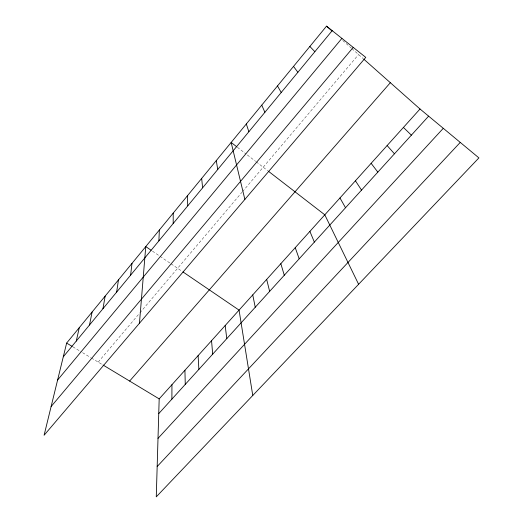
<?xml version="1.0" encoding="UTF-8"?>
<svg xmlns="http://www.w3.org/2000/svg" width="523" height="523" viewBox="0 0 523 523"><rect width="100%" height="100%" fill="white"/><g stroke="black" fill="none" stroke-linecap="round" stroke-linejoin="round"><path stroke-width="0.39" stroke-dasharray="2.62 1.96" d="M98.193 362.099L139.451 313.375M139.961 312.767L242.025 192.222M242.548 191.608L358.582 54.555M72.867 346.827L81.17 351.829M82.549 352.665L90.714 357.588M91.394 358L102.331 364.596M152.454 251.151L170.38 263.363M171.041 263.808L182.285 271.463M237.37 147.264L246.078 153.991M247.32 154.952L255.577 161.326M256.211 161.816L267.691 170.688M342.709 40.487L351.253 48.064M351.868 48.606L363.335 58.766"/><path stroke-width="0.78" d="M173.191 223.511L173.211 213.116M171.89 399.127L171.949 384.693M420.015 109L159.182 398.886L156.266 496.85L478.911 157.894L420.015 109L363.923 59.289M158.881 240.868L159.365 230.002M139.451 323.24L145.76 246.595L151.114 250.242M130.613 275.157L131.986 263.389M116.655 292.082L118.46 279.89M102.953 308.707L105.162 296.103M89.492 325.031L92.1 312.028M76.273 341.068L79.267 327.686M66.643 343.075L44.089 435.267L365.773 57.38L326.529 26.15L66.643 343.075L72.174 346.409M63.283 356.817L332.197 30.661M57.608 380.012L341.898 38.382M51.117 406.534L353.221 47.39M129.639 381.064L390.341 82.706M158.744 413.615L428.625 116.145M158.005 438.372L443.282 128.312M157.168 466.529L460.253 142.406M103.018 365.008L159.182 398.886M182.952 271.921L239.057 310.119L252.766 395.466M236.749 146.78L231.153 142.459L244.869 199.407M268.332 171.184L324.803 214.816L358.601 284.283M326.529 26.15L331.922 30.929M403.423 127.442L411.372 135.156M309.864 46.469L314.866 51.679M387.131 145.544L394.447 153.814M371.134 163.326L377.835 172.126M293.521 66.401L297.875 72.285M355.418 180.795L361.53 190.097M277.491 85.955L281.217 92.486M339.976 197.956L345.52 207.749M261.755 105.143L264.886 112.295M309.897 231.388L314.356 242.097M295.24 247.673L299.182 258.82M246.313 123.971L248.87 131.724M280.838 263.684L284.283 275.242M266.678 279.419L269.639 291.383M252.746 294.9L255.244 307.249M216.274 160.607L217.745 169.478M225.178 325.535L226.773 338.629M201.662 178.421L202.617 187.822M211.54 340.702L212.698 354.149M198.119 355.607L198.864 369.395M187.312 195.922L187.764 205.833M184.926 370.271L185.26 384.385"/></g></svg>
